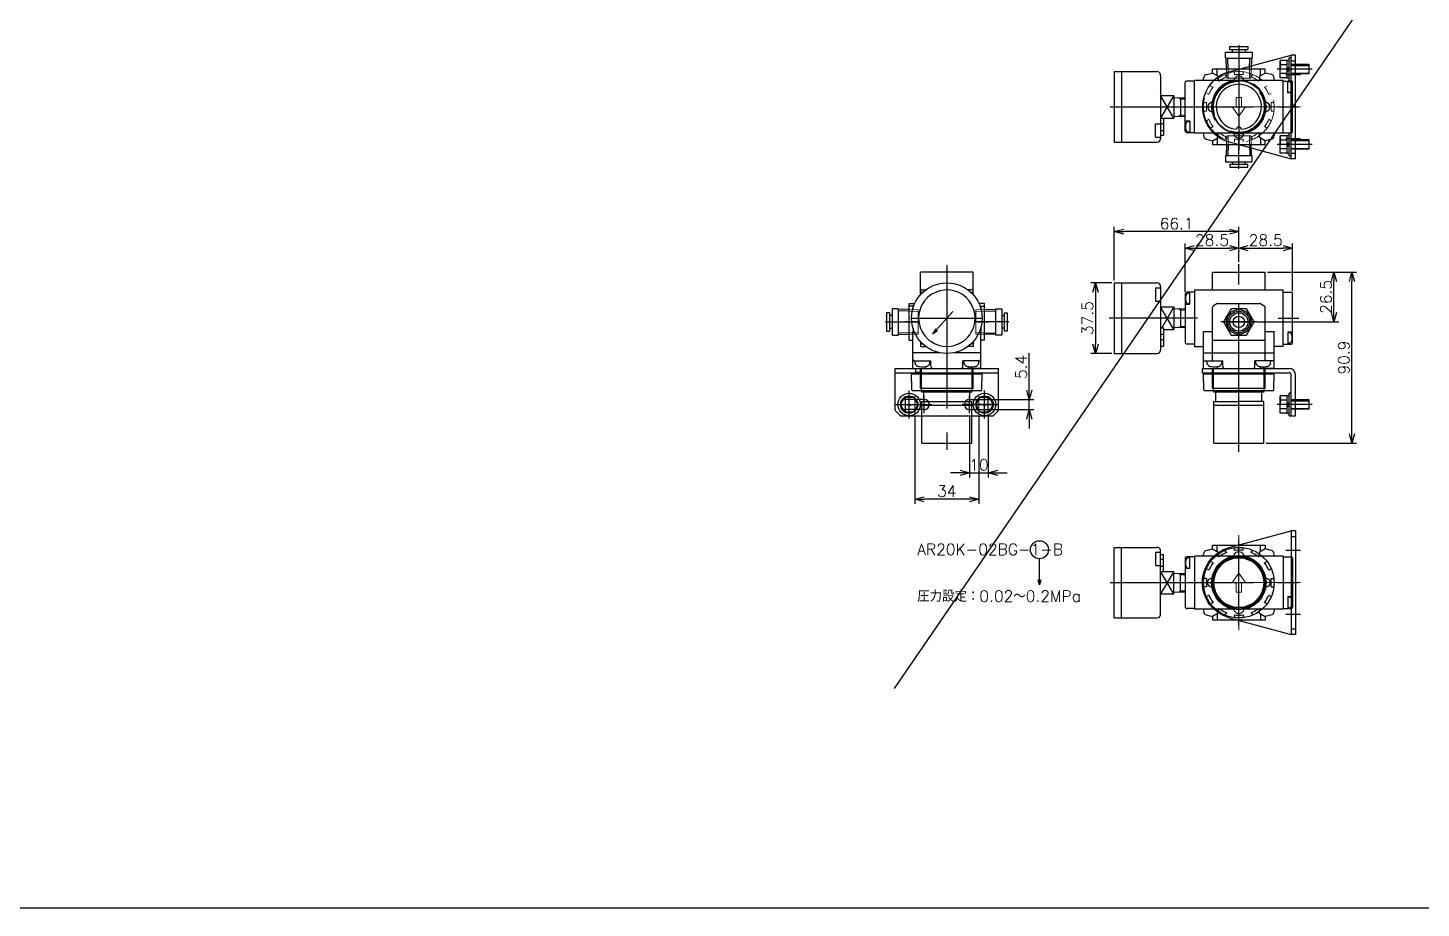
# Model space of a CAD drawing. Header units: millimetres. Extents: x -8731 to 85711, y -14522 to 31379.
# Drawn here: x 35038 to 35777, y -7929 to -7461 of the extents above; entities that cross this region are included whole.
import ezdxf

# ---------------------------------------------------------------- set-up
doc = ezdxf.new("R2010")
doc.units = ezdxf.units.MM
doc.header["$LTSCALE"] = 4
doc.header["$PDMODE"] = 99
doc.header["$PDSIZE"] = 1
doc.linetypes.add('CENTER2', pattern=[28.575, 19.05, -3.175, 3.175, -3.175])
doc.linetypes.add('HIDDEN', pattern=[9.525, 6.35, -3.175])
doc.layers.add('04_HIDDEN', color=2, linetype='HIDDEN', lineweight=13)
doc.layers.add('08_DIM', color=3, linetype='Continuous', lineweight=13)
doc.layers.add('10_DRAFT', color=8, linetype='Continuous', lineweight=0, plot=False)
doc.styles.add('KSS_TXT', font='txt.shx', dxfattribs={"bigfont": 'extfont2.shx'})
doc.styles.add('KSS_TXT_L', font='txt.shx', dxfattribs={"height": 9, "bigfont": 'extfont2.shx'})
doc.dimstyles.new('KSS_DIM', dxfattribs={"dimscale": 3, "dimtxt": 3, "dimasz": 2.5, "dimexe": 1.25, "dimexo": 0.625, "dimtad": 1, "dimdsep": 46, "dimtxsty": 'KSS_TXT', "dimblk": 'OPEN30', "dimcen": 0, "dimazin": 2, "dimtfac": 0.75, "dimtmove": 0, "dimatfit": 3, "dimldrblk": 'OPEN30', "dimfxl": 1, "dimtolj": 1, "dimarcsym": 0})

# ---------------------------------------------------------------- blocks, each defined once
blk = doc.blocks.new('_Open30')
at = {"color": 0, "linetype": 'ByBlock', "lineweight": -2}
for p, q in [((-1, 0.27), (0, 0)), ((0, 0), (-1, -0.27)), ((0, 0), (-1, 0))]:
    blk.add_line(p, q, dxfattribs=at)
blk = doc.blocks.new('A$C71340FE3_1_1_1')
at = {"color": 0}
for p, q in [((-6, 1), (6, 1)), ((-6, 1), (-6, 0)), ((-6, 0), (6, 0)), ((-4.62, 5.8), (4.62, 5.8)), ((-4.62, 2.3), (-4.62, 5.8)), ((-4.6, 2.3), (-4.6, 1)), ((4.6, 2.3), (-4.6, 2.3)), ((-2.31, 2.3), (-2.31, 5.8)), ((0, 1), (-1.3, 2.3)), ((0, 2.3), (1.3, 1)), ((2.31, 2.3), (2.31, 5.8)), ((4.6, 1), (4.6, 2.3)), ((4.62, 2.3), (4.62, 5.8)), ((6, 0), (6, 1))]:
    blk.add_line(p, q, dxfattribs=at)
at = {"color": 0, "linetype": 'HIDDEN'}
for p, q in [((-2.5, -9.7), (-2.5, 0)), ((-2.07, 0), (-2.07, -9.7)), ((2.07, 0), (2.07, -9.7)), ((2.5, -9.7), (2.5, 0)), ((-2.5, -9.7), (2.5, -9.7))]:
    blk.add_line(p, q, dxfattribs=at)
at = {"color": 0, "linetype": 'CENTER2'}
blk.add_line((0, -11.2), (0, 7.3), dxfattribs=at)
at = {"layer": '10_DRAFT', "style": 'KSS_TXT_L'}
blk.add_text('BT-M5x12L,SW,PW', height=0.3, dxfattribs=at).set_placement((0.22, 5.46))
blk = doc.blocks.new('A$C6C943B69_1_1_1')
at = {"color": 0, "linetype": 'CENTER2'}
for p, q in [((0, -7.44), (0, 7.44)), ((-7.44, 0), (7.44, 0))]:
    blk.add_line(p, q, dxfattribs=at)
at = {"color": 0}
for p, q in [((-4.62, 0), (-2.31, 4)), ((-2.31, 4), (2.31, 4)), ((2.31, 4), (4.62, 0)), ((-2.31, -4), (-4.62, 0)), ((2.31, -4), (-2.31, -4)), ((4.62, 0), (2.31, -4))]:
    blk.add_line(p, q, dxfattribs=at)
for radius in [6, 4.6]:
    blk.add_circle((0, 0), radius, dxfattribs=at)
at = {"layer": '10_DRAFT', "style": 'KSS_TXT_L'}
blk.add_text('BT-M5', height=0.3, dxfattribs=at).set_placement((-0.7, -0.56))
blk = doc.blocks.new('A$C0C41007F_1_1_1')
at = {"color": 0}
for p, q in [((55, 53.13), (0, 53.13)), ((0, 53.13), (0, 50.83)), ((3, 50.83), (3, 53.13)), ((52, 50.83), (52, 53.13)), ((55, 53.13), (55, 50.83)), ((55, 50.83), (0, 50.83)), ((8.87, 18.09), (0, 50.83)), ((46.13, 18.09), (55, 50.83))]:
    blk.add_line(p, q, dxfattribs=at)
at = {"color": 0, "linetype": 'CENTER2'}
for p, q in [((10.5, 55.81), (10.5, 48.03)), ((44.5, 55.89), (44.5, 48.11))]:
    blk.add_line(p, q, dxfattribs=at)
at = {"color": 0}
for centre, radius, start, end in [((27.5, 37.13), 2.5, 354.87747, 185.1225), ((27.5, 23.13), 14, 100.24503, 169.75495), ((27.5, 23.13), 14, 11.11654, 79.75497), ((13.5, 23.13), 2.5, 84.8775, 275.12253), ((41.3, 23.13), 2.7, 268.66972, 91.33034), ((27.5, 23.13), 19.3, 195.15852, 344.84167), ((27.5, 23.13), 14, 190.24505, 259.75497), ((27.5, 23.13), 14, 280.24503, 348.88346), ((27.5, 9.13), 2.5, 174.8775, 5.12253)]:
    blk.add_arc(centre, radius, start, end, dxfattribs=at)
at = {"layer": '10_DRAFT', "linetype": 'CENTER2'}
for p, q in [((27.5, 55.85), (27.5, 0)), ((2.3, 23.13), (52.7, 23.13)), ((2.3, 23.13), (52.7, 23.13))]:
    blk.add_line(p, q, dxfattribs=at)
blk = doc.blocks.new('A$C3610654F_1_1_1')
at = {"color": 0}
for p, q in [((14.69, 37.92), (13.94, 39.23)), ((19.05, 39.09), (19.05, 40.6)), ((23.55, 39.09), (23.55, 40.6)), ((27.9, 37.92), (28.66, 39.23)), ((7.61, 32.48), (6.3, 33.24)), ((10.8, 35.67), (10.04, 36.98)), ((31.8, 35.67), (32.55, 36.98)), ((34.98, 32.48), (36.29, 33.24)), ((4.19, 24.23), (2.68, 24.23)), ((5.36, 28.59), (4.05, 29.34)), ((37.23, 28.59), (38.54, 29.34)), ((38.4, 24.23), (39.91, 24.23)), ((4.19, 19.73), (2.68, 19.73)), ((5.36, 15.38), (4.05, 14.63)), ((37.23, 15.38), (38.54, 14.63)), ((38.4, 19.73), (39.91, 19.73)), ((7.61, 11.48), (6.3, 10.73)), ((10.8, 8.3), (10.04, 6.99)), ((31.8, 8.3), (32.55, 6.99)), ((34.98, 11.48), (36.29, 10.73)), ((14.69, 6.05), (13.94, 4.74)), ((19.05, 4.88), (19.05, 3.37)), ((23.55, 4.88), (23.55, 3.37)), ((27.9, 6.05), (28.66, 4.74))]:
    blk.add_line(p, q, dxfattribs=at)
for radius in [18.75, 14.46, 14, 13.46]:
    blk.add_circle((21.3, 21.98), radius, dxfattribs=at)
for start, end in [(112.50529, 127.49488), (82.5053, 97.49488), (52.5053, 67.49489), (142.50529, 157.49487), (22.5053, 37.49489), (172.50528, 187.49487), (352.50529, 7.49489), (202.50529, 217.49488), (322.50529, 337.49489), (232.50529, 247.49487), (292.50527, 307.49489), (262.50528, 277.49487)]:
    blk.add_arc((21.3, 21.98), 17.25, start, end, dxfattribs=at)
at = {"layer": '10_DRAFT', "linetype": 'CENTER2'}
for p, q in [((21.3, 0), (21.3, 43.97)), ((0, 21.98), (42.59, 21.98))]:
    blk.add_line(p, q, dxfattribs=at)
blk = doc.blocks.new('KQ2H06-02Sb_1_1_1')
at = {"color": 0}
for p, q in [((-7, 9.1), (-7, 5.8)), ((7, 9.1), (-7, 9.1)), ((4.85, 12), (-4.85, 12)), ((-4.85, 12), (-4.85, 10.5)), ((4.85, 10.5), (-4.85, 10.5)), ((-3.4, 10.5), (-3.4, 9.1)), ((3.4, 9.1), (3.4, 10.5)), ((4.85, 10.5), (4.85, 12)), ((7, 5.8), (7, 9.1)), ((7, 5.8), (-7, 5.8)), ((-6.76, 5.8), (-6.58, 0)), ((-5.72, 0), (-5.9, 5.8)), ((5.72, 0), (5.9, 5.8)), ((6.58, 0), (6.76, 5.8))]:
    blk.add_line(p, q, dxfattribs=at)
at = {"color": 0, "linetype": 'CENTER2'}
blk.add_line((0, 12.83), (0, -4.7), dxfattribs=at)
at = {"layer": '10_DRAFT'}
for p, q in [((-6.58, 0), (6.58, 0)), ((-5.58, -4.7), (-5.72, 0)), ((5.58, -4.7), (5.72, 0)), ((6.43, -4.7), (6.58, 0)), ((-6.58, 0), (-6.43, -4.7)), ((6.43, -4.7), (-6.43, -4.7))]:
    blk.add_line(p, q, dxfattribs=at)
blk = doc.blocks.new('AR20K-02BG-Bc_1_1_1')
at = {"color": 0, "linetype": 'CENTER2'}
for p, q in [((0, -68.390198), (0, 31.556931)), ((-23, 0), (23, 0))]:
    blk.add_line(p, q, dxfattribs=at)
at = {"color": 0}
for p, q in [((14, 23.499924), (-14.000244, 23.499924)), ((-14.000244, 23.499924), (-14.000244, -23.500076)), ((-13.750244, 23.499924), (-13.750244, 27.999786)), ((-7.5, 25.999939), (-13.750244, 25.999939)), ((-13.300293, 26.649353), (-13.300293, 25.997498)), ((13.249756, 28.500046), (-13.25, 28.500046)), ((-7.699951, 26.649353), (-7.699951, 25.999939)), ((-7.5, 28.500046), (-7.5, 25.999939)), ((13.75, 23.499924), (13.75, 27.999786)), ((14, 23.499924), (14, -23.500076)), ((-17.124768, 17.267979), (-18.000379, 14.000153)), ((-14.000244, 18.749985), (-15.193115, 18.749985)), ((14, 18.749985), (15.192871, 18.749985)), ((17.124749, 17.266827), (18.000348, 13.999045)), ((-16.55542, 11.500092), (-20.000488, 11.500092)), ((-18.000244, 14.000107), (-19.999756, 14.000107)), ((-19.999756, 14.000107), (-19.999756, -14.000153)), ((-16.267619, 10.998636), (-17.999675, 13.998644)), ((-16.268311, 10.999954), (-14.000244, 10.999954)), ((16.268066, 10.999954), (14, 10.999954)), ((18.000379, 13.99988), (16.268366, 10.999953)), ((16.55542, 11.500092), (20.000244, 11.500092)), ((20.000244, 14.000107), (18, 14.000107)), ((20.000244, -14.000153), (20.000244, 14.000107)), ((-16.55542, -11.500137), (-20.000488, -11.500137)), ((-18.000244, -14.000153), (-19.999756, -14.000153)), ((-16.269103, -10.999658), (-18.000938, -13.999283)), ((-17.124693, -17.268231), (-18.000229, -14.000685)), ((-16.268311, -11), (-14.000244, -11)), ((16.268066, -11), (14, -11)), ((18.00061, -14.001634), (16.268673, -11.001839)), ((16.55542, -11.500137), (20.000244, -11.500137)), ((17.124774, -17.267579), (18.000295, -14.000092)), ((18, -14.000153), (20.000244, -14.000153)), ((-14.000244, -18.750137), (-15.193115, -18.750137)), ((14, -18.750137), (15.192871, -18.750137)), ((14, -23.500076), (-14.000244, -23.500076)), ((-13.750244, -23.500076), (-13.750244, -27.50029)), ((12.75, -28.500229), (-12.750244, -28.500229)), ((-5.051509, -34.500275), (-4.864, -28.500229)), ((-4.361093, -31.000094), (-4.282967, -28.500229)), ((4.361066, -31.000278), (4.282935, -28.500229)), ((5.051447, -34.500259), (4.863937, -28.500229)), ((7.5, -26.000092), (13.75, -26.000092)), ((7.5, -26.000092), (7.5, -28.500229)), ((7.699707, -26.649628), (7.699707, -26.000092)), ((13.300049, -26.649628), (13.300049, -25.99765)), ((13.75, -23.500076), (13.75, -27.50029)), ((6.000009, -34.500236), (-6.000001, -41.500242)), ((-6, -34.500229), (6, -34.500229)), ((-6, -41.500168), (-6, -34.500229)), ((-5.999996, -34.500244), (6.000001, -41.500242)), ((-4.975325, -32.06398), (-4.36119, -31.000266)), ((-4.942139, -31.000229), (4.942139, -31.000229)), ((4.975275, -32.064168), (4.361032, -31.000268)), ((6, -41.500168), (6, -34.500229)), ((-18.75, -66.100266), (-18.75, -43.500168)), ((-16.75, -41.500168), (16.75, -41.500168)), ((6, -40.000168), (15.029648, -40.000168)), ((8.750488, -41.500168), (8.750488, -40.000168)), ((9.059112, -44.200119), (9.059112, -41.500168)), ((16.130173, -44.200119), (9.059112, -44.200119)), ((12.492157, -41.500168), (12.492157, -40.000168)), ((15.029648, -41.500168), (15.029648, -40.000168)), ((16.130173, -44.200119), (16.130173, -41.500168)), ((18.75, -66.100266), (18.75, -43.500168)), ((-18.75, -62.300217), (18.75, -62.300217)), ((-18.75, -66.100266), (18.75, -66.100266))]:
    blk.add_line(p, q, dxfattribs=at)
blk.add_circle((0, 0), 14.000034, dxfattribs=at)
for centre, radius, start, end in [((-13.25, 27.999786), 0.500001, 89.999982, 180.000019), ((-11.800049, 26.649353), 1.500004, 111.80588, 180.003898), ((-10.500244, 23.399811), 5.000012, 68.195559, 111.804405), ((-9.199951, 26.649353), 1.500004, 0, 68.194139), ((13.249756, 27.999786), 0.500001, 0, 89.999982), ((-15.193115, 16.750107), 2.000005, 90.000201, 165.000049), ((15.192871, 16.750107), 2.000005, 14.999956, 89.999818), ((0, 0), 12.00003, 6.688302, 353.311698), ((11.999756, 0), 1.400004, 93.344152, 266.655831), ((10.220703, -5.271011), 0.500001, 332.725596, 333.551926), ((-15.193115, -16.750259), 2.000005, 194.999951, 269.999799), ((15.192871, -16.750259), 2.000005, 270.000182, 345.000044), ((-12.750244, -27.50029), 1.000003, 179.999964, 269.999946), ((9.199707, -26.649628), 1.500004, 179.996084, 248.194103), ((10.5, -23.399963), 5.000012, 248.195541, 291.804386), ((11.800049, -26.649628), 1.500004, 291.805861, 0.003898), ((12.75, -27.50029), 1.000003, 269.999963, 359.999982), ((-16.75, -43.500168), 2, 89.999982, 179.999964), ((16.75, -43.500168), 2, 0, 89.999982)]:
    blk.add_arc(centre, radius, start, end, dxfattribs=at)
at = {"layer": '10_DRAFT'}
for p, q in [((-5, 1.500076), (0, 1.500076)), ((-5, -1.500076), (-5, 1.500076)), ((4.999233, 0.000319), (-0.000945, 3.500479)), ((4.999112, 0.000872), (-0.000916, -3.499183)), ((0, 1.500076), (0, 3.499939)), ((-5, -1.500076), (0, -1.500076)), ((0, -1.500076), (0, -3.499939))]:
    blk.add_line(p, q, dxfattribs=at)
at = {"color": 0}
blk.add_blockref('A$C0C41007F_1_1_1', (-27.500106, -23.133315), dxfattribs=at)
at = {"color": 0, "xscale": -1, "rotation": 90}
blk.add_blockref('KQ2H06-02Sb_1_1_1', (-19.999756, -0.000023), dxfattribs=at)
at = {"color": 0, "rotation": 270}
blk.add_blockref('KQ2H06-02Sb_1_1_1', (20.000244, -0.000023), dxfattribs=at)
at = {"layer": '04_HIDDEN', "color": 0, "rotation": 180}
blk.add_blockref('A$C3610654F_1_1_1', (21.297218, 21.984513), dxfattribs=at)
blk = doc.blocks.new('*D1906')
at = {"layer": '08_DIM', "color": 0, "lineweight": -2, "transparency": 16777216}
for p, q in [((35508.42, -7667.25), (35508.42, -7714.29)), ((35542.42, -7667.25), (35542.42, -7714.29)), ((35537.42, -7711.79), (35513.42, -7711.79))]:
    blk.add_line(p, q, dxfattribs=at)
at = {"layer": 'Defpoints', "color": 0, "transparency": 16777216}
for p in [(35508.42, -7666), (35542.42, -7666), (35508.42, -7711.79)]:
    blk.add_point(p, dxfattribs=at)
at = {"layer": '08_DIM', "color": 0, "lineweight": -2, "transparency": 16777216, "xscale": 5, "yscale": 5, "zscale": 5, "rotation": 180}
blk.add_blockref('_Open30', (35508.42, -7711.79), dxfattribs=at)
at = {"layer": '08_DIM', "color": 0, "lineweight": -2, "transparency": 16777216, "xscale": 5, "yscale": 5, "zscale": 5}
blk.add_blockref('_Open30', (35542.42, -7711.79), dxfattribs=at)
at = {"layer": '08_DIM', "color": 0, "transparency": 16777216, "insert": (35525.42, -7707.54), "char_height": 6, "attachment_point": 5, "style": 'KSS_TXT'}
blk.add_mtext('\\A1;34', dxfattribs=at)
blk = doc.blocks.new('*D1907')
at = {"layer": '08_DIM', "color": 0, "lineweight": -2, "transparency": 16777216}
for p, q in [((35537.42, -7667.25), (35537.42, -7700.28)), ((35547.42, -7667.25), (35547.42, -7700.28)), ((35532.42, -7697.78), (35527.42, -7697.78)), ((35537.42, -7697.78), (35547.42, -7697.78)), ((35552.42, -7697.78), (35557.42, -7697.78))]:
    blk.add_line(p, q, dxfattribs=at)
at = {"layer": 'Defpoints', "color": 0, "transparency": 16777216}
for p in [(35537.42, -7666), (35547.42, -7666), (35547.42, -7697.78)]:
    blk.add_point(p, dxfattribs=at)
at = {"layer": '08_DIM', "color": 0, "lineweight": -2, "transparency": 16777216, "xscale": 5, "yscale": 5, "zscale": 5}
blk.add_blockref('_Open30', (35537.42, -7697.78), dxfattribs=at)
at = {"layer": '08_DIM', "color": 0, "lineweight": -2, "transparency": 16777216, "xscale": 5, "yscale": 5, "zscale": 5, "rotation": 180}
blk.add_blockref('_Open30', (35547.42, -7697.78), dxfattribs=at)
at = {"layer": '08_DIM', "color": 0, "transparency": 16777216, "insert": (35542.42, -7693.53), "char_height": 6, "attachment_point": 5, "style": 'KSS_TXT'}
blk.add_mtext('\\A1;10', dxfattribs=at)
blk = doc.blocks.new('*D1908')
at = {"layer": '08_DIM', "color": 0, "lineweight": -2, "transparency": 16777216}
for p, q in [((35569.14, -7653.8), (35569.14, -7634.26)), ((35548.67, -7658.8), (35571.64, -7658.8)), ((35569.14, -7664.2), (35569.14, -7658.8)), ((35548.67, -7664.2), (35571.64, -7664.2)), ((35569.14, -7669.2), (35569.14, -7674.2))]:
    blk.add_line(p, q, dxfattribs=at)
at = {"layer": 'Defpoints', "color": 0, "transparency": 16777216}
for p in [(35547.42, -7658.8), (35569.14, -7658.8), (35547.42, -7664.2)]:
    blk.add_point(p, dxfattribs=at)
at = {"layer": '08_DIM', "color": 0, "lineweight": -2, "transparency": 16777216, "xscale": 5, "yscale": 5, "zscale": 5}
for p, rotation in [((35569.14, -7658.8), 270), ((35569.14, -7664.2), 90)]:
    blk.add_blockref('_Open30', p, dxfattribs=dict(at, rotation=rotation))
at = {"layer": '08_DIM', "color": 0, "transparency": 16777216, "insert": (35564.88, -7641.53), "char_height": 6, "attachment_point": 5, "rotation": 90, "style": 'KSS_TXT'}
blk.add_mtext('\\A1;5.4', dxfattribs=at)
blk = doc.blocks.new('AR20K-02BG-Bd_1_1_1')
at = {"color": 0, "linetype": 'CENTER2'}
for p, q in [((0, 68.390198), (0, -31.556931)), ((-23, 0), (23, 0))]:
    blk.add_line(p, q, dxfattribs=at)
at = {"color": 0}
for p, q in [((-18.75, 66.100266), (18.75, 66.100266)), ((-18.75, 66.100266), (-18.75, 43.500168)), ((-18.75, 62.300217), (18.75, 62.300217)), ((18.75, 66.100266), (18.75, 43.500168)), ((-16.75, 41.500168), (16.75, 41.500168)), ((6.000009, 34.500236), (-6.000001, 41.500242)), ((-6, 41.500168), (-6, 34.500229)), ((-5.999996, 34.500244), (6.000001, 41.500242)), ((6, 41.500168), (6, 34.500229)), ((6, 40.000168), (15.029648, 40.000168)), ((8.750488, 41.500168), (8.750488, 40.000168)), ((9.059112, 44.200119), (9.059112, 41.500168)), ((16.130173, 44.200119), (9.059112, 44.200119)), ((12.492157, 41.500168), (12.492157, 40.000168)), ((15.029648, 41.500168), (15.029648, 40.000168)), ((16.130173, 44.200119), (16.130173, 41.500168)), ((-6, 34.500229), (6, 34.500229)), ((-5.051509, 34.500275), (-4.864, 28.500229)), ((-4.975325, 32.06398), (-4.36119, 31.000266)), ((-4.942139, 31.000229), (4.942139, 31.000229)), ((-4.361093, 31.000094), (-4.282967, 28.500229)), ((4.361066, 31.000278), (4.282935, 28.500229)), ((4.975275, 32.064168), (4.361032, 31.000268)), ((5.051447, 34.500259), (4.863937, 28.500229)), ((-14.000244, -23.499924), (-14.000244, 23.500076)), ((14, 23.500076), (-14.000244, 23.500076)), ((-13.750244, 23.500076), (-13.750244, 27.50029)), ((12.75, 28.500229), (-12.750244, 28.500229)), ((7.5, 26.000092), (7.5, 28.500229)), ((7.5, 26.000092), (13.75, 26.000092)), ((7.699707, 26.649628), (7.699707, 26.000092)), ((13.300049, 26.649628), (13.300049, 25.99765)), ((13.75, 23.500076), (13.75, 27.50029)), ((14, -23.499924), (14, 23.500076)), ((-17.124693, 17.268231), (-18.000229, 14.000685)), ((-14.000244, 18.750137), (-15.193115, 18.750137)), ((14, 18.750137), (15.192871, 18.750137)), ((17.124774, 17.267579), (18.000295, 14.000092)), ((-16.55542, 11.500137), (-20.000488, 11.500137)), ((-18.000244, 14.000153), (-19.999756, 14.000153)), ((-19.999756, -14.000107), (-19.999756, 14.000153)), ((-16.269103, 10.999658), (-18.000938, 13.999283)), ((-16.268311, 11), (-14.000244, 11)), ((16.268066, 11), (14, 11)), ((18.00061, 14.001634), (16.268673, 11.001839)), ((16.55542, 11.500137), (20.000244, 11.500137)), ((18, 14.000153), (20.000244, 14.000153)), ((20.000244, 14.000153), (20.000244, -14.000107)), ((-16.55542, -11.500092), (-20.000488, -11.500092)), ((-18.000244, -14.000107), (-19.999756, -14.000107)), ((-17.124768, -17.267979), (-18.000379, -14.000153)), ((-16.267619, -10.998636), (-17.999675, -13.998644)), ((-16.268311, -10.999954), (-14.000244, -10.999954)), ((16.268066, -10.999954), (14, -10.999954)), ((18.000379, -13.99988), (16.268366, -10.999953)), ((16.55542, -11.500092), (20.000244, -11.500092)), ((17.124749, -17.266827), (18.000348, -13.999045)), ((20.000244, -14.000107), (18, -14.000107)), ((-14.000244, -18.749985), (-15.193115, -18.749985)), ((14, -18.749985), (15.192871, -18.749985)), ((14, -23.499924), (-14.000244, -23.499924)), ((-13.750244, -23.499924), (-13.750244, -27.999786)), ((-7.5, -25.999939), (-13.750244, -25.999939)), ((-13.300293, -26.649353), (-13.300293, -25.997498)), ((13.249756, -28.500046), (-13.25, -28.500046)), ((-7.699951, -26.649353), (-7.699951, -25.999939)), ((-7.5, -28.500046), (-7.5, -25.999939)), ((13.75, -23.499924), (13.75, -27.999786))]:
    blk.add_line(p, q, dxfattribs=at)
for radius in [14.000034, 13.458252, 13.249756]:
    blk.add_circle((0, 0), radius, dxfattribs=at)
for centre, radius, start, end in [((-16.75, 43.500168), 2, 180.000036, 270.000018), ((16.75, 43.500168), 2, 270.000018, 0), ((-12.750244, 27.50029), 1.000003, 90.000054, 180.000036), ((9.199707, 26.649628), 1.500004, 111.805897, 180.003916), ((10.5, 23.399963), 5.000012, 68.195614, 111.804459), ((11.800049, 26.649628), 1.500004, 359.996102, 68.194139), ((12.75, 27.50029), 1.000003, 0.000018, 90.000037), ((-15.193115, 16.750259), 2.000005, 90.000201, 165.000049), ((15.192871, 16.750259), 2.000005, 14.999956, 89.999818), ((-15.193115, -16.750107), 2.000005, 194.999951, 269.999799), ((15.192871, -16.750107), 2.000005, 270.000182, 345.000044), ((-13.25, -27.999786), 0.500001, 179.999981, 270.000018), ((-11.800049, -26.649353), 1.500004, 179.996102, 248.19412), ((-10.500244, -23.399811), 5.000012, 248.195595, 291.804441), ((-9.199951, -26.649353), 1.500004, 291.805861, 0), ((13.249756, -27.999786), 0.500001, 270.000018, 0)]:
    blk.add_arc(centre, radius, start, end, dxfattribs=at)
at = {"layer": '10_DRAFT'}
for p, q in [((-5, 1.500076), (-5, -1.500076)), ((-5, 1.500076), (0, 1.500076)), ((4.999112, -0.000872), (-0.000916, 3.499183)), ((0, 1.500076), (0, 3.499939)), ((-5, -1.500076), (0, -1.500076)), ((4.999233, -0.000319), (-0.000945, -3.500479)), ((0, -1.500076), (0, -3.499939))]:
    blk.add_line(p, q, dxfattribs=at)
at = {"color": 0, "xscale": -1, "rotation": 180}
blk.add_blockref('A$C0C41007F_1_1_1', (-27.500106, 23.133315), dxfattribs=at)
at = {"color": 0}
blk.add_blockref('A$C3610654F_1_1_1', (-21.297218, -21.984513), dxfattribs=at)
blk = doc.blocks.new('A$C64445076_1_1_1')
at = {"color": 0}
for p, q in [((0, 3.12), (0, 25.2)), ((0, 25.2), (55, 25.2)), ((0, 22.9), (55, 22.9)), ((55, 3.12), (55, 25.2)), ((15.5, 8.7), (5.5, 8.7)), ((39.5, 8.7), (49.5, 8.7)), ((2.91, 0.09), (0.09, 2.91)), ((15.5, 3.3), (5.5, 3.3)), ((39.5, 3.3), (49.5, 3.3)), ((52.09, 0.09), (54.91, 2.91)), ((3.12, 0), (51.88, 0))]:
    blk.add_line(p, q, dxfattribs=at)
at = {"color": 0, "linetype": 'HIDDEN'}
for p, q in [((13.5, 22.9), (13.5, 25.2)), ((41.5, 22.9), (41.5, 25.2))]:
    blk.add_line(p, q, dxfattribs=at)
at = {"color": 0, "linetype": 'CENTER2'}
for p, q in [((5.5, 1.5), (5.5, 10.5)), ((15.5, 1.5), (15.5, 10.5)), ((39.5, 1.5), (39.5, 10.5)), ((49.5, 1.5), (49.5, 10.5)), ((1.5, 6), (19.5, 6)), ((53.4, 6), (35.6, 6))]:
    blk.add_line(p, q, dxfattribs=at)
at = {"color": 0}
for centre, radius, start, end in [((5.5, 6), 2.7, 90.00004, 270.00005), ((15.5, 6), 2.7, 0, 89.99998), ((39.5, 6), 2.7, 90.00004, 179.99996), ((49.5, 6), 2.7, 269.99996, 89.99998), ((0.3, 3.12), 0.3, 180.00135, 225.00093), ((3.12, 0.3), 0.3, 224.99902, 269.99876), ((15.5, 6), 2.7, 270.00002, 0.00002), ((39.5, 6), 2.7, 180.00002, 270), ((51.88, 0.3), 0.3, 269.99969, 314.99994), ((54.7, 3.12), 0.3, 314.99983, 359.99975)]:
    blk.add_arc(centre, radius, start, end, dxfattribs=at)
at = {"layer": '10_DRAFT', "linetype": 'CENTER2'}
for p, q in [((27.5, 22.9), (27.5, 25.2)), ((10.5, 1.5), (10.5, 10.5)), ((44.5, 1.5), (44.5, 10.5))]:
    blk.add_line(p, q, dxfattribs=at)
blk = doc.blocks.new('A$C13F35EBC_1_1_1')
at = {"color": 0}
for p, q in [((0, 9.5), (37.5, 9.5)), ((0, 5.08), (0, 9.5)), ((0, 8.9), (37.5, 8.9)), ((37.5, 5.08), (37.5, 9.5)), ((0.21, 5.08), (0, 5.08)), ((0.21, 0.5), (0.21, 5.08)), ((37.29, 5.08), (37.5, 5.08)), ((37.29, 0.5), (37.29, 5.08)), ((0.76, 0), (36.79, 0))]:
    blk.add_line(p, q, dxfattribs=at)
for centre, start, end in [((0.71, 0.5), 179.99996, 269.99995), ((36.79, 0.5), 270.00002, 0)]:
    blk.add_arc(centre, 0.5, start, end, dxfattribs=at)
at = {"layer": '10_DRAFT', "linetype": 'CENTER2'}
blk.add_line((18.75, 0), (18.75, 9.5), dxfattribs=at)
blk = doc.blocks.new('AR20K-02BG-Bb_1_1_1')
at = {"color": 0, "linetype": 'CENTER2'}
for p, q in [((0, 54.87), (0, -43.19)), ((-16.27, 24.7), (-21.92, 24.7)), ((-19.03, 26.7), (18.93, 26.7)), ((16.27, 24.7), (21.92, 24.7))]:
    blk.add_line(p, q, dxfattribs=at)
at = {"color": 0}
for p, q in [((14, 51.2), (-14, 51.2)), ((-14, 39.7), (-14, 51.2)), ((14, 39.7), (14, 51.2)), ((-14, 39.7), (-14, 39.17)), ((-13, 41.7), (-11.25, 41.7)), ((13, 41.7), (11.25, 41.7)), ((14, 39.7), (14, 39.17)), ((-20, 34.45), (-17.07, 34.45)), ((-20, 14.95), (-20, 34.45)), ((-18.09, 33.01), (-20, 33.01)), ((-17.39, 33.71), (-18.09, 33.01)), ((-18.09, 33.01), (-18.08, 31.67)), ((-7.7, 18.16), (3.13, 30.17)), ((-7.7, 18.16), (3.13, 30.17)), ((20, 34.45), (17.07, 34.45)), ((17.39, 33.71), (18.09, 33.01)), ((18.09, 33.01), (18.08, 31.67)), ((18.09, 33.01), (20, 33.01)), ((20, 14.95), (20, 34.45)), ((-20, 14.95), (-18, 14.95)), ((-18, 19.7), (-17.39, 19.7)), ((-18, 0), (-18, 19.7)), ((-17.96, 21.32), (-17.94, 19.7)), ((18, 19.7), (17.39, 19.7)), ((17.96, 21.33), (17.95, 19.7)), ((18, 0), (18, 19.7)), ((20, 14.95), (18, 14.95)), ((-3.61, 8.3), (-18, 8.3)), ((-14, 14.23), (-14, 11.7)), ((-14, 11.7), (-11.25, 11.7)), ((18, 8.3), (3.61, 8.3)), ((14, 11.7), (11.25, 11.7)), ((14, 14.23), (14, 11.7)), ((-18, 0), (-12.12, 0)), ((-17, 4), (-8.5, 4)), ((-16.9, 2.84), (-17, 4)), ((-16.5, -2), (-16.5, 0)), ((-13.86, 0), (-13.86, -2)), ((-13.46, -10.5), (-13.46, 0)), ((-11.12, 1.09), (-11.12, 1)), ((-9.1, 2.84), (-9, 4)), ((-8.5, 1), (-8.5, 4)), ((-7.5, 0), (7.5, 0)), ((8.5, 1), (8.5, 4)), ((17, 4), (8.5, 4)), ((9.1, 2.84), (9, 4)), ((11.12, 1.21), (11.12, 1)), ((18, 0), (12.12, 0)), ((13.46, -10.5), (13.46, 0)), ((14, -10.5), (14, 0)), ((16.9, 2.84), (17, 4)), ((-16.5, -2), (-13.86, -2)), ((-14, -10.5), (-14, -2)), ((-14, -10.5), (14, -10.5)), ((-13.46, -12.5), (-13.46, -10.5)), ((-13.46, -12.5), (13.46, -12.5)), ((-12.25, -17.5), (-12.25, -12.5)), ((12.25, -17.5), (12.25, -12.5)), ((13.46, -12.5), (13.46, -10.5)), ((-13.25, -17.5), (13.25, -17.5)), ((-13.25, -39.7), (-13.25, -17.5)), ((-13.25, -19.5), (13.25, -19.5)), ((13.25, -39.7), (13.25, -17.5)), ((-13.25, -39.7), (13.25, -39.7))]:
    blk.add_line(p, q, dxfattribs=at)
blk.add_lwpolyline([(-5.91, 21.01), (-7.36, 18.53), (-5.04, 20.23)], dxfattribs=at)
blk.add_circle((0, 26.7), 18.75, dxfattribs=at)
for centre, radius, start, end in [((0, 26.7), 15, 0, 228.07958), ((-13, 40.7), 1, 90.00004, 180.00002), ((-12.75, 39.45), 1, 89.99998, 180.00002), ((12.75, 39.45), 1, 359.85974, 89.99998), ((13, 40.7), 1, 0, 90.00004), ((0, 26.7), 15, 311.92009, 359.99998), ((0, 26.7), 15, 228.07954, 235.0795), ((0, 26.7), 15, 304.92059, 311.92009), ((-12.75, 13.95), 1, 180.00004, 270.00002), ((0, 26.7), 15, 235.0795, 304.92059), ((12.75, 13.95), 1, 270.00002, 0), ((-17, 5), 1, 180.00002, 270), ((-15.11, 2.99), 1.8, 185.00001, 254.11912), ((-13, 10.4), 9.5, 254.11906, 269.99996), ((-13, 10.4), 9.5, 270.00002, 285.88092), ((-12.12, 1), 1, 270.00002, 0), ((-10.89, 2.99), 1.8, 285.88086, 354.99999), ((-7.5, 1), 1, 180.00002, 270), ((7.5, 1), 1, 270.00002, 0), ((10.89, 2.99), 1.8, 185.00001, 254.11912), ((13, 10.4), 9.5, 254.11906, 269.99996), ((12.12, 1), 1, 179.99998, 270.00002), ((13, 10.4), 9.5, 270.00002, 285.88092), ((15.11, 2.99), 1.8, 285.88086, 354.99999), ((17, 5), 1, 270.00002, 0)]:
    blk.add_arc(centre, radius, start, end, dxfattribs=at)
at = {"color": 0, "rotation": 90}
blk.add_blockref('KQ2H06-02Sb_1_1_1', (-20, 24.7), dxfattribs=at)
at = {"color": 0, "xscale": -1, "rotation": 270}
blk.add_blockref('KQ2H06-02Sb_1_1_1', (20, 24.7), dxfattribs=at)
at = {"color": 0}
for name, p in [('A$C64445076_1_1_1', (-27.5, -25.2)), ('A$C13F35EBC_1_1_1', (-18.75, -11.8))]:
    blk.add_blockref(name, p, dxfattribs=at)
blk = doc.blocks.new('A$C5F583213_1_1_1')
at = {"color": 0}
for p, q in [((0, 25.2), (46, 25.2)), ((0, 22.9), (0, 25.2)), ((0, 22.9), (46, 22.9)), ((47, 0), (47, 21.9)), ((49.3, 0), (49.3, 21.9)), ((47, 0), (49.3, 0))]:
    blk.add_line(p, q, dxfattribs=at)
at = {"color": 0, "linetype": 'HIDDEN'}
for p, q in [((5.3, 22.9), (5.3, 25.2)), ((33.3, 22.9), (33.3, 25.2))]:
    blk.add_line(p, q, dxfattribs=at)
at = {"color": 0, "linetype": 'CENTER2'}
blk.add_line((52.1, 6), (43.71, 6), dxfattribs=at)
at = {"color": 0}
for radius in [3.3, 1]:
    blk.add_arc((46, 21.9), radius, 0, 89.99998, dxfattribs=at)
at = {"layer": '10_DRAFT', "linetype": 'CENTER2'}
blk.add_line((19.3, 22.9), (19.3, 25.2), dxfattribs=at)
blk = doc.blocks.new('KQ2H06-02Sc_1_1_1')
at = {"color": 0, "linetype": 'CENTER2'}
for p, q in [((0, -9.56), (0, 9.55)), ((9.55, 0), (-9.56, 0))]:
    blk.add_line(p, q, dxfattribs=at)
at = {"color": 0}
for p, q in [((-4.04, 7), (-8.08, 0)), ((4.04, 7), (-4.04, 7)), ((8.08, 0), (4.04, 7)), ((-8.08, 0), (-4.04, -7)), ((-4.04, -7), (4.04, -7)), ((4.04, -7), (8.08, 0))]:
    blk.add_line(p, q, dxfattribs=at)
for radius in [4.85, 3]:
    blk.add_circle((0, 0), radius, dxfattribs=at)
blk = doc.blocks.new('AR20K-02BG-Ba_1_1_1')
at = {"color": 0, "linetype": 'CENTER2'}
for p, q in [((0, -44.385498), (0, 55.417007)), ((-21.90892, 26.700195), (-68.814407, 26.700195)), ((-8.536827, 24.700195), (8.536827, 24.700195))]:
    blk.add_line(p, q, dxfattribs=at)
at = {"color": 0}
for p, q in [((-66.100036, 45.450195), (-66.100036, 7.950195)), ((-66.100036, 45.450195), (-43.499939, 45.450195)), ((-62.299988, 45.450195), (-62.299988, 7.950195)), ((-13.999756, 41.700195), (-13.999756, 51.200195)), ((-13.999756, 51.200195), (13.999756, 51.200195)), ((13.999756, 41.700195), (13.999756, 51.200195)), ((-44.19989, 42.830368), (-41.499939, 42.830368)), ((-44.19989, 42.830368), (-44.19989, 35.759308)), ((-41.499939, 43.450195), (-41.499939, 9.950195)), ((-28.5, 39.450195), (-28.5, 13.950195)), ((-23.5, 40.450195), (-27.5, 40.450195)), ((-26.649414, 40.000244), (-26, 40.000244)), ((-26, 34.200195), (-26, 40.450195)), ((-23.5, 41.700195), (23.5, 41.700195)), ((-23.5, 41.700195), (-23.5, 11.700195)), ((23.5, 11.700195), (23.5, 41.700195)), ((23.5, 40.450195), (28, 40.450195)), ((28.5, 13.450195), (28.5, 39.950195)), ((-44.19989, 35.759308), (-41.499939, 35.759308)), ((-34.5, 20.700186), (-41.500006, 32.700196)), ((-41.499939, 32.700195), (-34.5, 32.700195)), ((-34.50002, 32.700199), (-40.948648, 21.645408)), ((-34.500038, 31.751709), (-28.5, 31.5642)), ((-34.5, 32.700195), (-34.5, 20.700195)), ((-32.06374, 31.675525), (-31.000026, 31.061389)), ((-31, 31.642334), (-31, 21.758056)), ((-30.999855, 31.061294), (-28.5, 30.983169)), ((-28.5, 34.200195), (-26, 34.200195)), ((-26.649414, 34.400146), (-26, 34.400146)), ((-14, 4.5), (-14, 32.429443)), ((-11.73157, 34.316193), (-13.499353, 33.295563)), ((-11.231933, 34.450195), (11.232666, 34.450195)), ((11.733656, 34.3156), (13.501439, 33.29497)), ((14.000488, 4.5), (14.000488, 32.429443)), ((-32.063928, 21.724915), (-31.000028, 22.339158)), ((-31.000039, 22.339125), (-28.5, 22.417256)), ((20.917969, 26.700195), (31.941269, 26.700195)), ((-41.499939, 21.645416), (-39.999939, 21.645416)), ((-41.499939, 18.235916), (-39.999939, 18.235916)), ((-41.499939, 15.328094), (-39.999939, 15.328094)), ((-39.999939, 21.645416), (-39.999939, 11.792556)), ((-39.999939, 20.700195), (-34.5, 20.700195)), ((-34.50002, 21.648751), (-28.5, 21.836262)), ((-18.75, 0), (-18.75, 19.700195)), ((-18.75, 19.700195), (-14, 19.700195)), ((-14, 14.950195), (14.000488, 14.950195)), ((14.000488, 19.700195), (18.75, 19.700195)), ((18.75, 0), (18.75, 19.700195)), ((26, 19.200195), (26, 12.950195)), ((28.5, 19.200195), (26, 19.200195)), ((26.649414, 19.000244), (26, 19.000244)), ((-66.100036, 7.950195), (-43.499939, 7.950195)), ((-41.499939, 11.792556), (-39.999939, 11.792556)), ((-23.5, 12.950195), (-27.5, 12.950195)), ((-23.5, 11.700195), (-18.75, 11.700195)), ((-18.75, 8.300293), (18.75, 8.300293)), ((23.5, 11.700195), (18.75, 11.700195)), ((23.5, 12.950195), (28, 12.950195)), ((26.649414, 13.400146), (25.997559, 13.400146)), ((-18.75, 4), (-8.500244, 4)), ((-18.75, 0), (-12.124267, 0)), ((-16.898197, 2.837274), (-16.999929, 4.000069)), ((-14, -10.5), (-14, 0)), ((-13.458496, -10.5), (-13.458496, 0)), ((-11.124267, 1.088806), (-11.124267, 1)), ((-9.102206, 2.837401), (-9.000475, 4.000195)), ((-8.500244, 1), (-8.500244, 4)), ((-7.500244, 0), (7.500244, 0)), ((8.500244, 1), (8.500244, 4)), ((18.75, 4), (8.500244, 4)), ((9.102112, 2.837236), (9.000381, 4.000031)), ((11.124268, 1.088806), (11.124268, 1)), ((18.75, 0), (12.124268, 0)), ((13.458496, -10.5), (13.458496, 0)), ((14, -10.5), (14, 0)), ((16.898326, 2.837174), (17.000079, 4.000212)), ((-14, -10.5), (14, -10.5)), ((-13.458496, -12.499756), (-13.458496, -10.5)), ((-13.458496, -12.499756), (13.458496, -12.499756)), ((-12.25, -17.499756), (-12.25, -12.5)), ((12.25, -17.499756), (12.25, -12.5)), ((13.458496, -12.5), (13.458496, -10.5)), ((-13.25, -17.499756), (0, -17.499756)), ((-13.25, -39.699707), (-13.25, -17.499756)), ((-13.25, -19.499756), (13.25, -19.499756)), ((13.25, -17.499756), (0, -17.499756)), ((13.25, -39.699707), (13.25, -17.499756)), ((-13.25, -39.699707), (13.25, -39.699707))]:
    blk.add_line(p, q, dxfattribs=at)
for radius in [6.578568, 5.722687]:
    blk.add_circle((0, 24.700195), radius, dxfattribs=at)
for centre, radius, start, end in [((-43.499939, 43.450195), 2, 0, 89.999982), ((-27.5, 39.450195), 1, 90.000037, 180.000019), ((-23.399902, 37.200195), 5, 158.195596, 201.804441), ((-26.649414, 38.500244), 1.5, 89.996102, 158.194121), ((28, 39.950195), 0.5, 0, 90.000037), ((-26.649414, 35.900146), 1.5, 201.805879, 270.003898), ((-13, 32.429443), 1, 119.999976, 179.999964), ((-11.231933, 33.450195), 1, 89.999873, 119.999867), ((11.232666, 33.450195), 1, 60.000097, 90.000146), ((13.000488, 32.429443), 1, 0, 60.000152), ((26.649414, 17.500244), 1.5, 21.805881, 90.003916), ((23.399902, 16.200195), 5, 338.195594, 21.80444), ((-43.499939, 9.950195), 2, 270.000018, 0), ((-27.5, 13.950195), 1, 180.000036, 270.000018), ((26.649414, 14.900146), 1.5, 269.996084, 338.194119), ((28, 13.450195), 0.5, 270.000018, 359.999981), ((-15.107178, 2.993896), 1.798439, 185.000008, 254.119118), ((-13.000244, 10.400146), 9.49844, 254.119063, 269.999963), ((-13.5, 4.5), 0.5, 179.999981, 270.000018), ((-13.000244, 10.400146), 9.49844, 270.000018, 285.880918), ((-12.124267, 1), 1, 270.000018, 0), ((-10.89331, 2.993896), 1.798439, 285.880864, 354.999991), ((-7.500244, 1), 1, 180.000019, 270.000001), ((7.500244, 1), 1, 270.000018, 0), ((10.893311, 2.993896), 1.798439, 185.000008, 254.119118), ((13.000244, 10.400146), 9.49844, 254.119063, 269.999963), ((12.124268, 1), 1, 179.999981, 270.000018), ((13.000244, 10.400146), 9.49844, 270.000018, 285.880918), ((13.500488, 4.5), 0.5, 270.000018, 0), ((15.107178, 2.993896), 1.798439, 285.880864, 354.999991)]:
    blk.add_arc(centre, radius, start, end, dxfattribs=at)
for name, p in [('KQ2H06-02Sc_1_1_1', (0, 24.700195)), ('A$C5F583213_1_1_1', (-19.300003, -25.199996)), ('A$C13F35EBC_1_1_1', (-18.750045, -11.800003))]:
    blk.add_blockref(name, p, dxfattribs=at)
blk = doc.blocks.new('*D1909')
at = {"layer": '08_DIM', "color": 0, "lineweight": -2, "transparency": 16777216}
for p, q in [((35695.67, -7591.1), (35742.94, -7591.1)), ((35740.44, -7677), (35740.44, -7596.1)), ((35694.92, -7682), (35742.94, -7682))]:
    blk.add_line(p, q, dxfattribs=at)
at = {"layer": 'Defpoints', "color": 0, "transparency": 16777216}
for p in [(35694.42, -7591.1), (35740.44, -7591.1), (35693.67, -7682)]:
    blk.add_point(p, dxfattribs=at)
at = {"layer": '08_DIM', "color": 0, "lineweight": -2, "transparency": 16777216, "xscale": 5, "yscale": 5, "zscale": 5}
for p, rotation in [((35740.44, -7591.1), 90), ((35740.44, -7682), 270)]:
    blk.add_blockref('_Open30', p, dxfattribs=dict(at, rotation=rotation))
at = {"layer": '08_DIM', "color": 0, "transparency": 16777216, "insert": (35736.19, -7636.55), "char_height": 6, "attachment_point": 5, "rotation": 90, "style": 'KSS_TXT'}
blk.add_mtext('\\A1;90.9', dxfattribs=at)
blk = doc.blocks.new('*D1910')
at = {"layer": '08_DIM', "color": 0, "lineweight": -2, "transparency": 16777216}
for p, q in [((35695.67, -7591.1), (35733.44, -7591.1)), ((35730.94, -7612.6), (35730.94, -7596.1)), ((35690.21, -7617.6), (35733.44, -7617.6))]:
    blk.add_line(p, q, dxfattribs=at)
at = {"layer": 'Defpoints', "color": 0, "transparency": 16777216}
for p in [(35694.42, -7591.1), (35730.94, -7591.1), (35688.96, -7617.6)]:
    blk.add_point(p, dxfattribs=at)
at = {"layer": '08_DIM', "color": 0, "lineweight": -2, "transparency": 16777216, "xscale": 5, "yscale": 5, "zscale": 5}
for p, rotation in [((35730.94, -7591.1), 90), ((35730.94, -7617.6), 270)]:
    blk.add_blockref('_Open30', p, dxfattribs=dict(at, rotation=rotation))
at = {"layer": '08_DIM', "color": 0, "transparency": 16777216, "insert": (35726.69, -7604.35), "char_height": 6, "attachment_point": 5, "rotation": 90, "style": 'KSS_TXT'}
blk.add_mtext('\\A1;26.5', dxfattribs=at)
blk = doc.blocks.new('*D1911')
at = {"layer": '08_DIM', "color": 0, "lineweight": -2, "transparency": 16777216}
for p, q in [((35613.07, -7596.85), (35601.81, -7596.85)), ((35604.31, -7601.85), (35604.31, -7629.35)), ((35613.07, -7634.35), (35601.81, -7634.35))]:
    blk.add_line(p, q, dxfattribs=at)
at = {"layer": 'Defpoints', "color": 0, "transparency": 16777216}
for p in [(35614.32, -7596.85), (35604.31, -7634.35), (35614.32, -7634.35)]:
    blk.add_point(p, dxfattribs=at)
at = {"layer": '08_DIM', "color": 0, "lineweight": -2, "transparency": 16777216, "xscale": 5, "yscale": 5, "zscale": 5}
for p, rotation in [((35604.31, -7596.85), 90), ((35604.31, -7634.35), 270)]:
    blk.add_blockref('_Open30', p, dxfattribs=dict(at, rotation=rotation))
at = {"layer": '08_DIM', "color": 0, "transparency": 16777216, "insert": (35600.05, -7615.6), "char_height": 6, "attachment_point": 5, "rotation": 90, "style": 'KSS_TXT'}
blk.add_mtext('\\A1;37.5', dxfattribs=at)
blk = doc.blocks.new('*D1912')
at = {"layer": '08_DIM', "color": 0, "lineweight": -2, "transparency": 16777216}
for p, q in [((35614.32, -7595.6), (35614.32, -7567.16)), ((35675.42, -7569.66), (35619.32, -7569.66)), ((35680.42, -7585.64), (35680.42, -7567.16))]:
    blk.add_line(p, q, dxfattribs=at)
at = {"layer": 'Defpoints', "color": 0, "transparency": 16777216}
for p in [(35614.32, -7569.66), (35680.42, -7586.89), (35614.32, -7596.85)]:
    blk.add_point(p, dxfattribs=at)
at = {"layer": '08_DIM', "color": 0, "lineweight": -2, "transparency": 16777216, "xscale": 5, "yscale": 5, "zscale": 5, "rotation": 180}
blk.add_blockref('_Open30', (35614.32, -7569.66), dxfattribs=at)
at = {"layer": '08_DIM', "color": 0, "lineweight": -2, "transparency": 16777216, "xscale": 5, "yscale": 5, "zscale": 5}
blk.add_blockref('_Open30', (35680.42, -7569.66), dxfattribs=at)
at = {"layer": '08_DIM', "color": 0, "transparency": 16777216, "insert": (35647.37, -7565.41), "char_height": 6, "attachment_point": 5, "style": 'KSS_TXT'}
blk.add_mtext('\\A1;66.1', dxfattribs=at)
blk = doc.blocks.new('*D1913')
at = {"layer": '08_DIM', "color": 0, "lineweight": -2, "transparency": 16777216}
for p, q in [((35680.42, -7585.64), (35680.42, -7575.93)), ((35685.42, -7578.43), (35703.92, -7578.43)), ((35708.92, -7601.1), (35708.92, -7575.93))]:
    blk.add_line(p, q, dxfattribs=at)
at = {"layer": 'Defpoints', "color": 0, "transparency": 16777216}
for p in [(35708.92, -7578.43), (35680.42, -7586.89), (35708.92, -7602.35)]:
    blk.add_point(p, dxfattribs=at)
at = {"layer": '08_DIM', "color": 0, "lineweight": -2, "transparency": 16777216, "xscale": 5, "yscale": 5, "zscale": 5, "rotation": 180}
blk.add_blockref('_Open30', (35680.42, -7578.43), dxfattribs=at)
at = {"layer": '08_DIM', "color": 0, "lineweight": -2, "transparency": 16777216, "xscale": 5, "yscale": 5, "zscale": 5}
blk.add_blockref('_Open30', (35708.92, -7578.43), dxfattribs=at)
at = {"layer": '08_DIM', "color": 0, "transparency": 16777216, "insert": (35694.67, -7574.18), "char_height": 6, "attachment_point": 5, "style": 'KSS_TXT'}
blk.add_mtext('\\A1;28.5', dxfattribs=at)
blk = doc.blocks.new('*D1914')
at = {"layer": '08_DIM', "color": 0, "lineweight": -2, "transparency": 16777216}
for p, q in [((35651.92, -7601.6), (35651.92, -7575.93)), ((35656.92, -7578.43), (35675.42, -7578.43)), ((35680.42, -7585.64), (35680.42, -7575.93))]:
    blk.add_line(p, q, dxfattribs=at)
at = {"layer": 'Defpoints', "color": 0, "transparency": 16777216}
for p in [(35680.42, -7578.43), (35680.42, -7586.89), (35651.92, -7602.85)]:
    blk.add_point(p, dxfattribs=at)
at = {"layer": '08_DIM', "color": 0, "lineweight": -2, "transparency": 16777216, "xscale": 5, "yscale": 5, "zscale": 5, "rotation": 180}
blk.add_blockref('_Open30', (35651.92, -7578.43), dxfattribs=at)
at = {"layer": '08_DIM', "color": 0, "lineweight": -2, "transparency": 16777216, "xscale": 5, "yscale": 5, "zscale": 5}
blk.add_blockref('_Open30', (35680.42, -7578.43), dxfattribs=at)
at = {"layer": '08_DIM', "color": 0, "transparency": 16777216, "insert": (35666.17, -7574.18), "char_height": 6, "attachment_point": 5, "style": 'KSS_TXT'}
blk.add_mtext('\\A1;28.5', dxfattribs=at)

msp = doc.modelspace()

# ---------------------------------------------------------------- linework, layer by layer
at = {"color": 3}
msp.add_line((35753.86914, -7437.77219), (35497.38157, -7812.29795), dxfattribs=at)
msp.add_lwpolyline([(33319.19587, -4027.01429), (36560.33322, -4027.01429), (36560.33322, -7928.97711), (33319.19587, -7928.97711)], close=True)
at = {"color": 1}
msp.add_circle((35574.59345, -7738.61034), 4.79091, dxfattribs=at)

# ---------------------------------------------------------------- block references
at = {"color": 4}
for name, p, rotation in [('AR20K-02BG-Bc_1_1_1', (35680.41967, -7503.39331), 270), ('AR20K-02BG-Bd_1_1_1', (35680.41967, -7756.09232), 90)]:
    msp.add_blockref(name, p, dxfattribs=dict(at, rotation=rotation))
at = {"rotation": 90}
for p in [(35708.11962, -7483.39331), (35708.11962, -7523.39331), (35708.11966, -7661.50395)]:
    msp.add_blockref('A$C71340FE3_1_1_1', p, dxfattribs=at)
at = {"color": 4}
for name, p in [('AR20K-02BG-Bb_1_1_1', (35525.41942, -7642.30395)), ('AR20K-02BG-Ba_1_1_1', (35680.41967, -7642.30395))]:
    msp.add_blockref(name, p, dxfattribs=at)
for p in [(35505.41937, -7661.50395), (35545.41937, -7661.50395)]:
    msp.add_blockref('A$C6C943B69_1_1_1', p)

# ---------------------------------------------------------------- texts
at = {"color": 0, "style": 'KSS_TXT'}
for s, p in [('AR20K-02BG-1-B', (35509.68992, -7741.43353)), ('圧力設定：0.02～0.2MPa', (35509.68992, -7766.25067))]:
    msp.add_text(s, height=6, dxfattribs=at).set_placement(p)

# ---------------------------------------------------------------- dimensions: what is measured, and where the dimension line sits
at = {"layer": '08_DIM'}
for base, p1, p2, picture, middle in [((35614.31963, -7569.65921), (35680.41967, -7586.88695), (35614.31963, -7596.85376), '*D1912', (35647.36965, -7565.40921)), ((35680.41967, -7578.43247), (35651.91967, -7602.85376), (35680.41967, -7586.88695), '*D1914', (35666.16967, -7574.17831)), ((35708.91967, -7578.43247), (35680.41967, -7586.88695), (35708.91967, -7602.35376), '*D1913', (35694.66967, -7574.17831)), ((35508.41937, -7711.79457), (35542.41937, -7666.00395), (35508.41937, -7666.00395), '*D1906', (35525.41937, -7707.54457)), ((35547.41937, -7697.78254), (35537.41937, -7666.00395), (35547.41937, -7666.00395), '*D1907', (35542.41937, -7693.53254))]:
    dim = msp.add_linear_dim(base=base, p1=p1, p2=p2, dimstyle='KSS_DIM', override={"dimscale": 2}, dxfattribs=at)
    dim.commit()
    dim.dimension.update_dxf_attribs({"geometry": picture, "text_midpoint": middle})
for base, p1, p2, picture, middle in [((35730.94269, -7591.10376), (35688.95649, -7617.60376), (35694.41942, -7591.10376), '*D1910', (35726.68852, -7604.35376)), ((35740.44025, -7591.10376), (35693.66967, -7682.00366), (35694.41942, -7591.10376), '*D1909', (35736.19025, -7636.55371)), ((35604.30844, -7634.35376), (35614.31963, -7596.85376), (35614.31963, -7634.35376), '*D1911', (35600.05427, -7615.60376)), ((35569.13752, -7658.80395), (35547.41937, -7664.20395), (35547.41937, -7658.80395), '*D1908', (35564.88335, -7641.53312))]:
    dim = msp.add_linear_dim(base=base, p1=p1, p2=p2, angle=90, dimstyle='KSS_DIM', override={"dimscale": 2}, dxfattribs=at)
    dim.commit()
    dim.dimension.update_dxf_attribs({"geometry": picture, "text_midpoint": middle})

# ---------------------------------------------------------------- leaders
at = {"layer": '08_DIM', "color": 1}
msp.add_leader([(35574.6164, -7757.16334), (35574.6164, -7743.40119)], dimstyle='KSS_DIM', override={"dimscale": 1}, dxfattribs=at)

doc.saveas('drawing.dxf')
